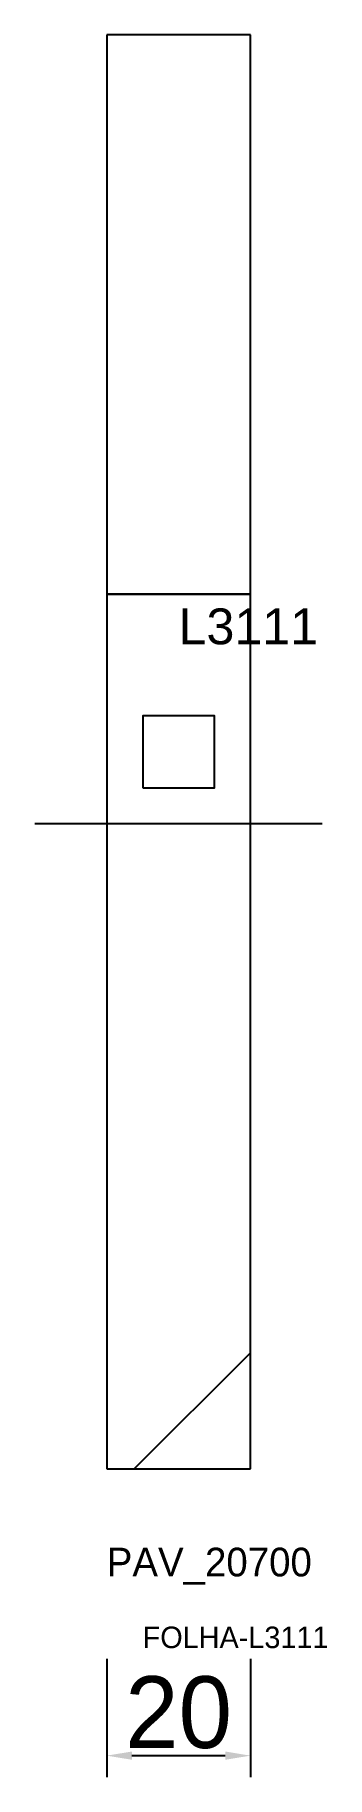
# Model space of a CAD drawing. Header units: metres. Extents: x 212 to 253, y -42 to 202.
import ezdxf

# ---------------------------------------------------------------- set-up
doc = ezdxf.new("R2010")
doc.units = ezdxf.units.M
for name, color, linetype in [('3', 3, 'CONTINUOUS'), ('COTA', 241, 'CONTINUOUS'), ('FOLHA', 255, 'CONTINUOUS'), ('Hachura', 251, 'CONTINUOUS'), ('NOMENCLATURA', 7, 'CONTINUOUS'), ('Nível', 160, 'CONTINUOUS'), ('Painéis', 200, 'CONTINUOUS'), ('Pilares', 5, 'CONTINUOUS'), ('SARR_2.2x7', 40, 'CONTINUOUS')]:
    doc.layers.add(name, color=color, linetype=linetype)
doc.styles.add('ARIAL', font='Arial.ttf')
doc.dimstyles.new('EZ DXF', dxfattribs={"dimtxt": 10, "dimasz": 3.5, "dimexe": 3, "dimexo": 1.5, "dimgap": 1, "dimtad": 1, "dimdec": 1, "dimdsep": 46, "dimcen": 2.5, "dimazin": 3, "dimtfac": 1, "dimtmove": 0, "dimatfit": 3})

msp = doc.modelspace()

# ---------------------------------------------------------------- hatches: boundary and pattern name
at = {"layer": 'Hachura'}
h = msp.add_hatch(dxfattribs=at)
h.set_pattern_fill('ANSI31', scale=50)
h.paths.add_polyline_path([(222.2, 1.5), (242.2, 1.5), (242.2, 201.5), (222.2, 201.5)])
h = msp.add_hatch(dxfattribs=at)
h.set_pattern_fill('ANSI31', scale=50)
h.paths.add_polyline_path([(222.2, 1.5), (242.2, 1.5), (242.2, 201.5), (222.2, 201.5)])

# ---------------------------------------------------------------- linework, layer by layer
at = {"layer": '3'}
msp.add_lwpolyline([(222.2, 123.5), (242.2, 123.5)], close=True, dxfattribs=at)
msp.add_lwpolyline([(222.2, 123.5), (242.2, 123.5)], close=True, dxfattribs=at)
at = {"layer": 'Painéis', "color": 200}
for p, q in [((242.2, 201.5), (222.2, 201.5)), ((222.2, 201.5), (222.2, 1.5)), ((242.2, 201.5), (222.2, 201.5)), ((222.2, 201.5), (222.2, 1.5)), ((242.2, 1.5), (242.2, 201.5)), ((242.2, 1.5), (242.2, 201.5)), ((222.2, 1.5), (242.2, 1.5)), ((222.2, 1.5), (242.2, 1.5))]:
    msp.add_line(p, q, dxfattribs=at)
at = {"layer": 'Pilares'}
msp.add_lwpolyline([(227.2, 96.5), (237.2, 96.5), (237.2, 106.5), (227.2, 106.5)], close=True, dxfattribs=at)
msp.add_lwpolyline([(227.2, 96.5), (237.2, 96.5), (237.2, 106.5), (227.2, 106.5)], close=True, dxfattribs=at)
at = {"layer": 'SARR_2.2x7'}
msp.add_line((212.2, 91.5), (252.2, 91.5), dxfattribs=at)
msp.add_line((212.2, 91.5), (252.2, 91.5), dxfattribs=at)

# ---------------------------------------------------------------- texts
at = {"layer": 'FOLHA'}
msp.add_text('FOLHA-L3111', height=3, dxfattribs=at).set_placement((227.2, -23.5))
msp.add_text('FOLHA-L3111', height=3, dxfattribs=at).set_placement((227.2, -23.5))
at = {"layer": 'NOMENCLATURA', "insert": (232.2, 121.5), "char_height": 5, "attachment_point": 1, "style": 'ARIAL'}
msp.add_mtext('L3111', dxfattribs=at)
msp.add_mtext('L3111', dxfattribs=at)
at = {"layer": 'Nível'}
msp.add_text('PAV_20700', height=4, dxfattribs=at).set_placement((222.2, -13.5))
msp.add_text('PAV_20700', height=4, dxfattribs=at).set_placement((222.2, -13.5))

# ---------------------------------------------------------------- dimensions: what is measured, and where the dimension line sits
at = {"layer": 'COTA'}
msp.add_linear_dim(base=(222.2, -38.5), p1=(222.2, -23.5), p2=(242.2, -23.5), dimstyle='EZ DXF', dxfattribs=at).render()
msp.add_linear_dim(base=(222.2, -38.5), p1=(222.2, -23.5), p2=(242.2, -23.5), dimstyle='EZ DXF', dxfattribs=at).render()

doc.saveas('drawing.dxf')
